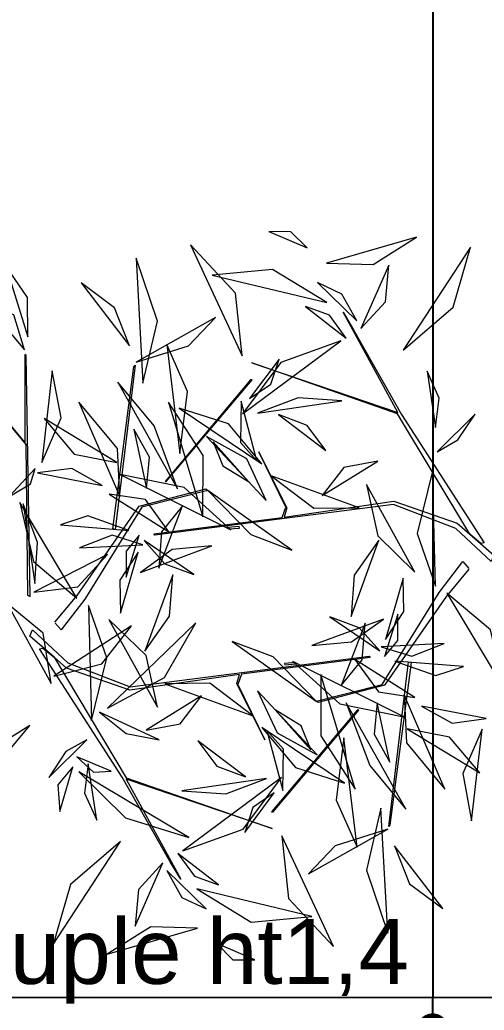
# Model space of a CAD drawing. Header units: centimetres. Extents: x 16433 to 114398, y -50094 to -12305.
# Drawn here: x 32750.2 to 32823.1, y -30288.1 to -30132.6 of the extents above; entities that cross this region are included whole.
import ezdxf

# ---------------------------------------------------------------- set-up
doc = ezdxf.new("R2010")
doc.units = ezdxf.units.CM
doc.header["$LTSCALE"] = 0.5
doc.layers.get('0').update_dxf_attribs({"linetype": 'CONTINUOUS'})
doc.layers.get('DEFPOINTS').update_dxf_attribs({"linetype": 'CONTINUOUS'})
doc.layers.add('3-BAT C-Niveau -2', color=7, linetype='CONTINUOUS')
doc.styles.add('Helvetica', font='')
doc.styles.get('Helvetica').set_extended_font_data('Helvetica')
doc.dimstyles.new('IS', dxfattribs={"dimtxt": 10.08724, "dimasz": 5.007446, "dimexe": 2, "dimexo": 10, "dimgap": 3, "dimtad": 1, "dimdec": 1, "dimtxsty": 'Helvetica', "dimblk": 'DOT', "dimblk1": 'DOT', "dimblk2": 'DOT', "dimcen": 0, "dimdle": 10, "dimazin": 0, "dimtfac": 0.8, "dimtdec": 1, "dimtix": 1, "dimtmove": 0, "dimatfit": 0, "dimldrblk": 'VW_FILLEDARROW-1', "dimfxl": 10, "dimfxlon": 1, "dimfrac": 2, "dimtolj": 1, "dimarcsym": 0})

# ---------------------------------------------------------------- blocks, each defined once
blk = doc.blocks.new('Groupe-84-1')
at = {"color": 253, "linetype": 'Continuous', "lineweight": 5, "true_color": 0xa0a0a4, "flags": 128}
for points in [[(15943.67, -47378.74), (15930.22, -47381.27), (15939.2, -47370.33), (15939.06, -47370.38), (15929.91, -47381.49), (15906.71, -47386.14), (15906.59, -47386.58), (15943.66, -47378.96), (15943.78, -47378.72), (15943.71, -47378.73)], [(15903.31, -47391.17), (15908.13, -47393.84), (15923.7, -47400.79), (15928.3, -47410.53), (15928.13, -47410.88), (15923.64, -47401.19), (15907.78, -47395.09), (15902.31, -47392.36), (15903.21, -47391.22)], [(15923.62, -47453.48), (15918.79, -47450.8), (15903.22, -47443.86), (15898.62, -47434.12), (15898.79, -47433.77), (15903.28, -47443.46), (15919.14, -47449.56), (15924.62, -47452.29), (15923.71, -47453.43)]]:
    blk.add_lwpolyline(points, dxfattribs=at)
for points in [[(15901.5, -47387.94), (15897.43, -47394.37), (15895.56, -47404.68), (15907.24, -47440.63), (15907.07, -47440.83), (15900.78, -47421.46), (15899.07, -47421.21), (15891.33, -47427), (15899.16, -47421.04), (15900.67, -47421.18), (15895.02, -47404.73), (15896.56, -47394.31), (15897.91, -47392.07), (15881.4, -47406.72), (15877.82, -47430.71), (15881.2, -47406.73), (15867.33, -47418.1), (15869.72, -47415.96), (15881.4, -47406.09), (15898.79, -47389.58), (15898.99, -47390.08), (15897.91, -47392.07), (15900.44, -47387.73)], [(15945.12, -47395.89), (15945.35, -47396.01), (15919.39, -47397.76), (15919.41, -47397.37)], [(15925.42, -47456.7), (15929.5, -47450.28), (15931.37, -47439.97), (15919.68, -47404.02), (15919.85, -47403.82), (15926.14, -47423.18), (15927.85, -47423.44), (15935.59, -47417.65), (15927.77, -47423.61), (15926.26, -47423.47), (15931.9, -47439.92), (15930.37, -47450.34), (15929.01, -47452.58), (15945.52, -47437.93), (15949.1, -47413.94), (15945.72, -47437.92), (15959.59, -47426.55), (15957.2, -47428.68), (15945.53, -47438.56), (15928.13, -47455.07), (15927.93, -47454.57), (15929.01, -47452.58), (15926.48, -47456.92)], [(15928.29, -47404.05), (15928.29, -47404.24), (15946.51, -47414.53), (15946.47, -47414.26)], [(15898.63, -47440.6), (15898.63, -47440.41), (15880.41, -47430.12), (15880.45, -47430.39)], [(15881.8, -47448.76), (15881.57, -47448.64), (15907.53, -47446.89), (15907.52, -47447.27)]]:
    blk.add_lwpolyline(points, close=True, dxfattribs=at)
at = {"color": 253, "linetype": 'Continuous', "lineweight": 5, "true_color": 0xa0a0a4}
for points in [[(15944.5, -47378.54, -174.58), (15949.55, -47375.83, -172.2), (15950.3, -47371.32, -168.43), (15950.3, -47371.32, -168.43), (15944.5, -47378.54, -174.58)], [(15946.57, -47378.64, -174.84), (15952.67, -47377.42, -175.45), (15956.93, -47373.19, -176.76), (15956.93, -47373.19, -176.76), (15946.57, -47378.64, -174.84)], [(15886.64, -47390.3, -220.09), (15879.67, -47382.8, -220.53), (15869.63, -47380.82, -219.34), (15869.63, -47380.82, -219.34), (15886.64, -47390.3, -220.09)], [(15921.34, -47380.38, -177.75), (15923.96, -47383.38, -175.38), (15926.45, -47383.61, -172.12), (15926.45, -47383.61, -172.12), (15921.34, -47380.38, -177.75)], [(15920.78, -47382.26, -178.9), (15912.06, -47386.08, -176.01), (15907.68, -47393.86, -172.29), (15907.68, -47393.86, -172.29), (15920.78, -47382.26, -178.9)], [(15920.78, -47382.26, -178.9), (15912.06, -47386.08, -176.01), (15907.68, -47393.86, -172.29), (15907.68, -47393.86, -172.29), (15920.78, -47382.26, -178.9)], [(15893.75, -47392.36, -210.57), (15901.29, -47389.68, -206.9), (15904.8, -47383.26, -202.54), (15904.8, -47383.26, -202.54), (15893.75, -47392.36, -210.57)], [(15908.72, -47386.94, -200.44), (15915.13, -47386.15, -199.26), (15920.7, -47382.83, -200.49), (15920.7, -47382.83, -200.49), (15908.72, -47386.94, -200.44)], [(15927.62, -47384.46, -200.41), (15935.04, -47386.15, -200.32), (15942.07, -47383.42, -200.54), (15942.07, -47383.42, -200.54), (15927.62, -47384.46, -200.41)], [(15934.43, -47383.54, -189.87), (15929.81, -47389.25, -186.93), (15929.78, -47396.03, -183.27), (15929.78, -47396.03, -183.27), (15934.43, -47383.54, -189.87)], [(15925.83, -47394.47, -229.03), (15927.55, -47389.26, -227.48), (15925.87, -47384.13, -225.66), (15925.87, -47384.13, -225.66), (15925.83, -47394.47, -229.03)], [(15948.18, -47394.58, -215.73), (15953.61, -47391.15, -216.78), (15956.47, -47385.29, -215.22), (15956.47, -47385.29, -215.22), (15948.18, -47394.58, -215.73)], [(15948.18, -47394.58, -215.73), (15953.61, -47391.15, -216.78), (15956.47, -47385.29, -215.22), (15956.47, -47385.29, -215.22), (15948.18, -47394.58, -215.73)], [(15907.37, -47387.03, -200.73), (15909.48, -47393.69, -197.34), (15915.31, -47397.32, -193.77), (15915.31, -47397.32, -193.77), (15907.37, -47387.03, -200.73)], [(15907.37, -47387.03, -200.73), (15909.48, -47393.69, -197.34), (15915.31, -47397.32, -193.77), (15915.31, -47397.32, -193.77), (15907.37, -47387.03, -200.73)], [(15924.61, -47397.5, -233.25), (15931.96, -47395.73, -238.65), (15937.98, -47388.43, -241.93), (15937.98, -47388.43, -241.93), (15924.61, -47397.5, -233.25)], [(15919.67, -47399.91, -198.87), (15920.69, -47393.16, -195.41), (15918.5, -47389.18, -190.33), (15918.5, -47389.18, -190.33), (15919.67, -47399.91, -198.87)], [(15894.98, -47392.59, -217.22), (15898.26, -47399.63, -219.34), (15905.02, -47403.08, -221.55), (15905.02, -47403.08, -221.55), (15894.98, -47392.59, -217.22)], [(15917.84, -47402.45, -183.73), (15918.42, -47397.45, -181.29), (15915.54, -47392.8, -179.52), (15915.54, -47392.8, -179.52), (15917.84, -47402.45, -183.73)], [(15942.78, -47397.76, -223.19), (15952.79, -47398.19, -225.59), (15961.9, -47393.05, -225.79), (15961.9, -47393.05, -225.79), (15942.78, -47397.76, -223.19)], [(15942.78, -47397.76, -223.19), (15952.79, -47398.19, -225.59), (15961.9, -47393.05, -225.79), (15961.9, -47393.05, -225.79), (15942.78, -47397.76, -223.19)], [(15886.11, -47399.53, -171.59), (15883.68, -47396.65, -169.03), (15879.2, -47394.75, -167.96), (15879.2, -47394.75, -167.96), (15886.11, -47399.53, -171.59)], [(15927.51, -47406.19, -210.1), (15936.53, -47400.74, -209.96), (15942.22, -47393.86, -205.95), (15942.22, -47393.86, -205.95), (15927.51, -47406.19, -210.1)], [(15881.55, -47398.16, -213.12), (15878.29, -47396.36, -210.71), (15874.25, -47397.45, -208.62), (15874.25, -47397.45, -208.62), (15881.55, -47398.16, -213.12)], [(15881.55, -47398.16, -213.12), (15878.29, -47396.36, -210.71), (15874.25, -47397.45, -208.62), (15874.25, -47397.45, -208.62), (15881.55, -47398.16, -213.12)], [(15889.24, -47399.67, -176.08), (15899.33, -47400.21, -174.79), (15906.91, -47395.85, -170.69), (15906.91, -47395.85, -170.69), (15889.24, -47399.67, -176.08)], [(15920.6, -47406.12, -194.21), (15924.91, -47401.53, -192.81), (15924.69, -47395.78, -190.06), (15924.69, -47395.78, -190.06), (15920.6, -47406.12, -194.21)], [(15920.6, -47406.12, -194.21), (15924.91, -47401.53, -192.81), (15924.69, -47395.78, -190.06), (15924.69, -47395.78, -190.06), (15920.6, -47406.12, -194.21)], [(15945.85, -47396.09, -214.21), (15949.91, -47403.71, -211.43), (15955.03, -47407.03, -206.15), (15955.03, -47407.03, -206.15), (15945.85, -47396.09, -214.21)], [(15922.72, -47415.63, -206.43), (15927.89, -47407.16, -204.4), (15928.02, -47396.91, -204.36), (15928.02, -47396.91, -204.36), (15922.72, -47415.63, -206.43)], [(15922.72, -47415.63, -206.43), (15927.89, -47407.16, -204.4), (15928.02, -47396.91, -204.36), (15928.02, -47396.91, -204.36), (15922.72, -47415.63, -206.43)], [(15926.62, -47401.4, -207.72), (15931.58, -47400.95, -206.62), (15935.44, -47397.71, -205.86), (15935.44, -47397.71, -205.86), (15926.62, -47401.4, -207.72)], [(15880.91, -47399.23, -212.64), (15875.17, -47407.76, -211.07), (15874, -47418.11, -212.06), (15874, -47418.11, -212.06), (15880.91, -47399.23, -212.64)], [(15880.91, -47399.23, -212.64), (15875.17, -47407.76, -211.07), (15874, -47418.11, -212.06), (15874, -47418.11, -212.06), (15880.91, -47399.23, -212.64)], [(15883.21, -47398.48, -212.09), (15881.32, -47401.5, -209.87), (15881.99, -47404.18, -207.1), (15881.99, -47404.18, -207.1), (15883.21, -47398.48, -212.09)], [(15883.21, -47398.48, -212.09), (15881.32, -47401.5, -209.87), (15881.99, -47404.18, -207.1), (15881.99, -47404.18, -207.1), (15883.21, -47398.48, -212.09)], [(15893.23, -47409.45, -205.3), (15900.83, -47406.2, -204.92), (15905.34, -47399.43, -203.9), (15905.34, -47399.43, -203.9), (15893.23, -47409.45, -205.3)], [(15871.42, -47407.71, -223.66), (15863.31, -47401.26, -222.36), (15853.55, -47400.32, -219.58), (15853.55, -47400.32, -219.58), (15871.42, -47407.71, -223.66)], [(15882.42, -47400.46, -172.05), (15877.79, -47400.74, -171.7), (15873.99, -47403.4, -172.02), (15873.99, -47403.4, -172.02), (15882.42, -47400.46, -172.05)], [(15882.42, -47400.46, -172.05), (15877.79, -47400.74, -171.7), (15873.99, -47403.4, -172.02), (15873.99, -47403.4, -172.02), (15882.42, -47400.46, -172.05)], [(15890.77, -47400.68, -204.62), (15888.21, -47405.41, -205.07), (15888.2, -47410.71, -204.23), (15888.2, -47410.71, -204.23), (15890.77, -47400.68, -204.62)], [(15916.59, -47401.98, -183.47), (15911.72, -47399.96, -183.7), (15906.62, -47401.04, -184.07), (15906.62, -47401.04, -184.07), (15916.59, -47401.98, -183.47)], [(15916.59, -47401.98, -183.47), (15911.72, -47399.96, -183.7), (15906.62, -47401.04, -184.07), (15906.62, -47401.04, -184.07), (15916.59, -47401.98, -183.47)], [(15919.23, -47401.63, -202.35), (15916.4, -47400.08, -200.21), (15912.36, -47400.84, -199.09), (15912.36, -47400.84, -199.09), (15919.23, -47401.63, -202.35)], [(15933.03, -47405.52, -221.24), (15942.83, -47404.89, -218.96), (15949.49, -47400.31, -214.31), (15949.49, -47400.31, -214.31), (15933.03, -47405.52, -221.24)], [(15949.92, -47412.25, -215.07), (15959.41, -47409.4, -213.8), (15965.54, -47401.05, -214.42), (15965.54, -47401.05, -214.42), (15949.92, -47412.25, -215.07)], [(15891.59, -47401.77, -204.31), (15897.99, -47409.67, -204.16), (15907.37, -47412.91, -202.67), (15907.37, -47412.91, -202.67), (15891.59, -47401.77, -204.31)], [(15918.54, -47402.54, -202.12), (15915.55, -47406.41, -201.54), (15914.75, -47411.21, -202.14), (15914.75, -47411.21, -202.14), (15918.54, -47402.54, -202.12)], [(15923.91, -47410.91, -194.97), (15933.39, -47409.16, -192.57), (15940.61, -47402.27, -191.31), (15940.61, -47402.27, -191.31), (15923.91, -47410.91, -194.97)], [(15919.7, -47413.16, -199.98), (15917.96, -47407.15, -200.36), (15913.52, -47402.9, -199.46), (15913.52, -47402.9, -199.46), (15919.7, -47413.16, -199.98)], [(15933.8, -47418.47, -201.48), (15939.01, -47412.14, -202.35), (15939.98, -47404.08, -201.76), (15939.98, -47404.08, -201.76), (15933.8, -47418.47, -201.48)], [(15925.01, -47407.47, -199.77), (15920.41, -47404.97, -197.57), (15914.71, -47405.62, -196.35), (15914.71, -47405.62, -196.35), (15925.01, -47407.47, -199.77)], [(15960.6, -47423.79, -228.35), (15964.15, -47414.44, -229.1), (15961.5, -47405.26, -232.12), (15961.5, -47405.26, -232.12), (15960.6, -47423.79, -228.35)], [(15901.47, -47405.9, -185.42), (15907.6, -47408.68, -185.31), (15914.06, -47407.96, -184.01), (15914.06, -47407.96, -184.01), (15901.47, -47405.9, -185.42)], [(15889.31, -47408.4, -184.69), (15891.3, -47413.44, -183.17), (15896.25, -47415.93, -181.63), (15896.25, -47415.93, -181.63), (15889.31, -47408.4, -184.69)], [(15860.25, -47422.11, -212.86), (15859.09, -47414.85, -209.91), (15853.6, -47408.96, -208.14), (15853.6, -47408.96, -208.14), (15860.25, -47422.11, -212.86)], [(15860.25, -47422.11, -212.86), (15859.09, -47414.85, -209.91), (15853.6, -47408.96, -208.14), (15853.6, -47408.96, -208.14), (15860.25, -47422.11, -212.86)], [(15894.68, -47424.41, -188.89), (15898.45, -47416.86, -185.79), (15897.05, -47409.92, -181.22), (15897.05, -47409.92, -181.22), (15894.68, -47424.41, -188.89)], [(15928.29, -47420.22, -207.16), (15934.16, -47415.97, -205.48), (15936.42, -47409.12, -203.83), (15936.42, -47409.12, -203.83), (15928.29, -47420.22, -207.16)], [(15928.29, -47420.22, -207.16), (15934.16, -47415.97, -205.48), (15936.42, -47409.12, -203.83), (15936.42, -47409.12, -203.83), (15928.29, -47420.22, -207.16)], [(15935.8, -47410.29, -218.46), (15932.37, -47412.48, -216.39), (15930.7, -47416.94, -215.43), (15930.7, -47416.94, -215.43), (15935.8, -47410.29, -218.46)], [(15869.34, -47414.87, -232.48), (15864.5, -47411.87, -232.45), (15858.74, -47412.41, -231.83), (15858.74, -47412.41, -231.83), (15869.34, -47414.87, -232.48)], [(15928.13, -47410.88, -197.23), (15922.57, -47418.83, -194.28), (15921.38, -47425.58, -188.42), (15921.38, -47425.58, -188.42), (15928.13, -47410.88, -197.23)], [(15942.89, -47413.43, -202.5), (15936.51, -47414.54, -200.11), (15934.12, -47417.62, -195.35), (15934.12, -47417.62, -195.35), (15942.89, -47413.43, -202.5)], [(15968.47, -47419.12, -211.21), (15970.49, -47416.15, -209.03), (15969.87, -47412.77, -206.71), (15969.87, -47412.77, -206.71), (15968.47, -47419.12, -211.21)], [(15968.47, -47419.12, -211.21), (15970.49, -47416.15, -209.03), (15969.87, -47412.77, -206.71), (15969.87, -47412.77, -206.71), (15968.47, -47419.12, -211.21)], [(15955.14, -47427.06, -228.97), (15950.03, -47418.41, -227.8), (15940.96, -47414, -227.09), (15940.96, -47414, -227.09), (15955.14, -47427.06, -228.97)], [(15943.55, -47414.66, -211.6), (15946.39, -47417.52, -211.07), (15950.5, -47418.05, -211.1), (15950.5, -47418.05, -211.1), (15943.55, -47414.66, -211.6)], [(15868.25, -47415.7, -232.75), (15864.55, -47418.81, -233.5), (15863.51, -47422.88, -235.42), (15863.51, -47422.88, -235.42), (15868.25, -47415.7, -232.75)], [(15881.03, -47415.68, -196.26), (15881.84, -47422.54, -195.05), (15885.4, -47428.35, -196.39), (15885.4, -47428.35, -196.39), (15881.03, -47415.68, -196.26)], [(15923.25, -47416.87, -203.84), (15923.47, -47416.77, -203.87), (15923, -47415.09, -202.04), (15922.79, -47415.19, -202.02), (15923.25, -47416.87, -203.84)], [(15945.89, -47428.97, -196.26), (15945.08, -47422.11, -195.05), (15941.53, -47416.3, -196.39), (15941.53, -47416.3, -196.39), (15945.89, -47428.97, -196.26)], [(15871.23, -47416.87, -229.3), (15868.19, -47420.1, -228.25), (15867.54, -47424.06, -226.49), (15867.54, -47424.06, -226.49), (15871.23, -47416.87, -229.3)], [(15871.78, -47417.59, -228.97), (15876.9, -47426.24, -227.8), (15885.96, -47430.65, -227.09), (15885.96, -47430.65, -227.09), (15871.78, -47417.59, -228.97)], [(15889.18, -47416.7, -195.33), (15885.85, -47420.35, -195.1), (15885.03, -47425.08, -194.26), (15885.03, -47425.08, -194.26), (15889.18, -47416.7, -195.33)], [(15898.79, -47433.77, -197.23), (15904.36, -47425.82, -194.28), (15905.54, -47419.07, -188.42), (15905.54, -47419.07, -188.42), (15898.79, -47433.77, -197.23)], [(15937.74, -47427.95, -195.33), (15941.08, -47424.3, -195.1), (15941.9, -47419.57, -194.26), (15941.9, -47419.57, -194.26), (15937.74, -47427.95, -195.33)], [(15866.33, -47420.86, -228.35), (15862.78, -47430.21, -229.1), (15865.42, -47439.39, -232.12), (15865.42, -47439.39, -232.12), (15866.33, -47420.86, -228.35)], [(15932.25, -47420.24, -188.89), (15928.48, -47427.79, -185.79), (15929.87, -47434.73, -181.22), (15929.87, -47434.73, -181.22), (15932.25, -47420.24, -188.89)], [(15955.69, -47427.78, -229.3), (15958.74, -47424.54, -228.25), (15959.38, -47420.59, -226.49), (15959.38, -47420.59, -226.49), (15955.69, -47427.78, -229.3)], [(15958.67, -47428.95, -232.75), (15962.37, -47425.84, -233.5), (15963.42, -47421.77, -235.42), (15963.42, -47421.77, -235.42), (15958.67, -47428.95, -232.75)], [(15966.68, -47422.54, -212.86), (15967.84, -47429.8, -209.91), (15973.32, -47435.69, -208.14), (15973.32, -47435.69, -208.14), (15966.68, -47422.54, -212.86)], [(15966.68, -47422.54, -212.86), (15967.84, -47429.8, -209.91), (15973.32, -47435.69, -208.14), (15973.32, -47435.69, -208.14), (15966.68, -47422.54, -212.86)], [(15858.46, -47425.53, -211.21), (15856.43, -47428.5, -209.03), (15857.06, -47431.88, -206.71), (15857.06, -47431.88, -206.71), (15858.46, -47425.53, -211.21)], [(15858.46, -47425.53, -211.21), (15856.43, -47428.5, -209.03), (15857.06, -47431.88, -206.71), (15857.06, -47431.88, -206.71), (15858.46, -47425.53, -211.21)], [(15898.63, -47424.43, -207.16), (15892.76, -47428.68, -205.48), (15890.51, -47435.52, -203.83), (15890.51, -47435.52, -203.83), (15898.63, -47424.43, -207.16)], [(15898.63, -47424.43, -207.16), (15892.76, -47428.68, -205.48), (15890.51, -47435.52, -203.83), (15890.51, -47435.52, -203.83), (15898.63, -47424.43, -207.16)], [(15883.38, -47429.98, -211.6), (15880.53, -47427.13, -211.07), (15876.43, -47426.6, -211.1), (15876.43, -47426.6, -211.1), (15883.38, -47429.98, -211.6)], [(15884.03, -47431.22, -202.5), (15890.42, -47430.11, -200.11), (15892.8, -47427.03, -195.35), (15892.8, -47427.03, -195.35), (15884.03, -47431.22, -202.5)], [(15893.13, -47426.18, -201.48), (15887.91, -47432.51, -202.35), (15886.95, -47440.56, -201.76), (15886.95, -47440.56, -201.76), (15893.13, -47426.18, -201.48)], [(15891.12, -47434.36, -218.46), (15894.55, -47432.17, -216.39), (15896.23, -47427.7, -215.43), (15896.23, -47427.7, -215.43), (15891.12, -47434.36, -218.46)], [(15904.2, -47429.01, -206.43), (15899.04, -47437.49, -204.4), (15898.9, -47447.74, -204.36), (15898.9, -47447.74, -204.36), (15904.2, -47429.01, -206.43)], [(15904.2, -47429.01, -206.43), (15899.04, -47437.49, -204.4), (15898.9, -47447.74, -204.36), (15898.9, -47447.74, -204.36), (15904.2, -47429.01, -206.43)], [(15903.67, -47427.78, -203.84), (15903.45, -47427.88, -203.87), (15903.92, -47429.56, -202.04), (15904.13, -47429.46, -202.02), (15903.67, -47427.78, -203.84)], [(15937.61, -47436.25, -184.69), (15935.63, -47431.21, -183.17), (15930.68, -47428.71, -181.63), (15930.68, -47428.71, -181.63), (15937.61, -47436.25, -184.69)], [(15957.58, -47429.78, -232.48), (15962.43, -47432.78, -232.45), (15968.19, -47432.24, -231.83), (15968.19, -47432.24, -231.83), (15957.58, -47429.78, -232.48)], [(15907.22, -47431.49, -199.98), (15908.96, -47437.5, -200.36), (15913.4, -47441.75, -199.46), (15913.4, -47441.75, -199.46), (15907.22, -47431.49, -199.98)], [(15877, -47432.4, -215.07), (15867.52, -47435.25, -213.8), (15861.38, -47443.6, -214.42), (15861.38, -47443.6, -214.42), (15877, -47432.4, -215.07)], [(15908.38, -47442.11, -202.12), (15911.37, -47438.24, -201.54), (15912.17, -47433.43, -202.14), (15912.17, -47433.43, -202.14), (15908.38, -47442.11, -202.12)], [(15903.01, -47433.74, -194.97), (15893.53, -47435.49, -192.57), (15886.32, -47442.38, -191.31), (15886.32, -47442.38, -191.31), (15903.01, -47433.74, -194.97)], [(15933.69, -47435.2, -205.3), (15926.09, -47438.44, -204.92), (15921.59, -47445.22, -203.9), (15921.59, -47445.22, -203.9), (15933.69, -47435.2, -205.3)], [(15925.46, -47438.75, -185.42), (15919.32, -47435.96, -185.31), (15912.86, -47436.69, -184.01), (15912.86, -47436.69, -184.01), (15925.46, -47438.75, -185.42)], [(15881.08, -47448.56, -214.21), (15877.01, -47440.94, -211.43), (15871.89, -47437.62, -206.15), (15871.89, -47437.62, -206.15), (15881.08, -47448.56, -214.21)], [(15901.91, -47437.18, -199.77), (15906.51, -47439.68, -197.57), (15912.22, -47439.03, -196.35), (15912.22, -47439.03, -196.35), (15901.91, -47437.18, -199.77)], [(15955.51, -47436.94, -223.66), (15963.61, -47443.39, -222.36), (15973.37, -47444.33, -219.58), (15973.37, -47444.33, -219.58), (15955.51, -47436.94, -223.66)], [(15893.9, -47439.13, -221.24), (15884.1, -47439.76, -218.96), (15877.43, -47444.34, -214.31), (15877.43, -47444.34, -214.31), (15893.9, -47439.13, -221.24)], [(15899.41, -47438.46, -210.1), (15890.39, -47443.91, -209.96), (15884.7, -47450.79, -205.95), (15884.7, -47450.79, -205.95), (15899.41, -47438.46, -210.1)], [(15906.32, -47438.53, -194.21), (15902.01, -47443.12, -192.81), (15902.23, -47448.87, -190.06), (15902.23, -47448.87, -190.06), (15906.32, -47438.53, -194.21)], [(15906.32, -47438.53, -194.21), (15902.01, -47443.12, -192.81), (15902.23, -47448.87, -190.06), (15902.23, -47448.87, -190.06), (15906.32, -47438.53, -194.21)], [(15944.5, -47444.19, -172.05), (15949.13, -47443.91, -171.7), (15952.94, -47441.25, -172.02), (15952.94, -47441.25, -172.02), (15944.5, -47444.19, -172.05)], [(15944.5, -47444.19, -172.05), (15949.13, -47443.91, -171.7), (15952.94, -47441.25, -172.02), (15952.94, -47441.25, -172.02), (15944.5, -47444.19, -172.05)], [(15907.69, -47443.02, -202.35), (15910.53, -47444.57, -200.21), (15914.57, -47443.81, -199.09), (15914.57, -47443.81, -199.09), (15907.69, -47443.02, -202.35)], [(15909.08, -47442.2, -183.73), (15908.5, -47447.2, -181.29), (15911.39, -47451.85, -179.52), (15911.39, -47451.85, -179.52), (15909.08, -47442.2, -183.73)], [(15910.33, -47442.67, -183.47), (15915.2, -47444.69, -183.7), (15920.31, -47443.61, -184.07), (15920.31, -47443.61, -184.07), (15910.33, -47442.67, -183.47)], [(15910.33, -47442.67, -183.47), (15915.2, -47444.69, -183.7), (15920.31, -47443.61, -184.07), (15920.31, -47443.61, -184.07), (15910.33, -47442.67, -183.47)], [(15900.31, -47443.25, -207.72), (15895.35, -47443.7, -206.62), (15891.49, -47446.94, -205.86), (15891.49, -47446.94, -205.86), (15900.31, -47443.25, -207.72)], [(15937.68, -47444.98, -176.08), (15927.59, -47444.44, -174.79), (15920.02, -47448.8, -170.69), (15920.02, -47448.8, -170.69), (15937.68, -47444.98, -176.08)], [(15907.25, -47444.74, -198.87), (15906.23, -47451.48, -195.41), (15908.42, -47455.46, -190.33), (15908.42, -47455.46, -190.33), (15907.25, -47444.74, -198.87)], [(15940.81, -47445.12, -171.59), (15943.24, -47448, -169.03), (15947.72, -47449.9, -167.96), (15947.72, -47449.9, -167.96), (15940.81, -47445.12, -171.59)], [(15884.14, -47446.89, -223.19), (15874.13, -47446.46, -225.59), (15865.03, -47451.6, -225.79), (15865.03, -47451.6, -225.79), (15884.14, -47446.89, -223.19)], [(15884.14, -47446.89, -223.19), (15874.13, -47446.46, -225.59), (15865.03, -47451.6, -225.79), (15865.03, -47451.6, -225.79), (15884.14, -47446.89, -223.19)], [(15902.32, -47447.15, -233.25), (15894.97, -47448.92, -238.65), (15888.94, -47456.21, -241.93), (15888.94, -47456.21, -241.93), (15902.32, -47447.15, -233.25)], [(15892.49, -47461.11, -189.87), (15897.11, -47455.39, -186.93), (15897.14, -47448.62, -183.27), (15897.14, -47448.62, -183.27), (15892.49, -47461.11, -189.87)], [(15878.75, -47450.07, -215.73), (15873.32, -47453.49, -216.78), (15870.46, -47459.36, -215.22), (15870.46, -47459.36, -215.22), (15878.75, -47450.07, -215.73)], [(15878.75, -47450.07, -215.73), (15873.32, -47453.49, -216.78), (15870.46, -47459.36, -215.22), (15870.46, -47459.36, -215.22), (15878.75, -47450.07, -215.73)], [(15901.09, -47450.18, -229.03), (15899.37, -47455.39, -227.48), (15901.05, -47460.51, -225.66), (15901.05, -47460.51, -225.66), (15901.09, -47450.18, -229.03)], [(15906.14, -47462.39, -178.9), (15914.86, -47458.57, -176.01), (15919.24, -47450.78, -172.29), (15919.24, -47450.78, -172.29), (15906.14, -47462.39, -178.9)], [(15906.14, -47462.39, -178.9), (15914.86, -47458.57, -176.01), (15919.24, -47450.78, -172.29), (15919.24, -47450.78, -172.29), (15906.14, -47462.39, -178.9)], [(15899.3, -47460.19, -200.41), (15891.89, -47458.5, -200.32), (15884.85, -47461.22, -200.54), (15884.85, -47461.22, -200.54), (15899.3, -47460.19, -200.41)]]:
    blk.add_polyline3d(points, dxfattribs=at)
blk = doc.blocks.new('_DOT')
at = {"color": 0, "linetype": 'ByBlock', "lineweight": -2}
blk.add_line((-0.5, 0), (-1, 0), dxfattribs=at)
at = {"color": 0, "linetype": 'ByBlock', "const_width": 0.5}
blk.add_lwpolyline([(-0.25, 0, 1), (0.25, 0, 1)], format="xyb", close=True, dxfattribs=at)
blk = doc.blocks.new('*D2452')
at = {"layer": '3-BAT C-Niveau -2', "color": 0, "linetype": 'Continuous', "lineweight": -2, "transparency": 16777216}
for p, q in [((33131.88, -28805.01), (33143.88, -28805.01)), ((33141.88, -28810.02), (33141.88, -30992.43)), ((33131.88, -30997.44), (33143.88, -30997.44))]:
    blk.add_line(p, q, dxfattribs=at)
at = {"layer": 'DEFPOINTS', "color": 0, "linetype": 'Continuous', "transparency": 16777216}
for p in [(32689.29, -28805.01), (32631.28, -30997.44), (33141.88, -30997.44)]:
    blk.add_point(p, dxfattribs=at)
at = {"layer": '3-BAT C-Niveau -2', "color": 0, "linetype": 'Continuous', "lineweight": -2, "transparency": 16777216, "xscale": 5.007446289062499, "yscale": 5.007446289062499, "zscale": 5.007446289062499}
for p, rotation in [((33141.88, -28805.01), 90), ((33141.88, -30997.44), 270)]:
    blk.add_blockref('_DOT', p, dxfattribs=dict(at, rotation=rotation))
at = {"layer": '3-BAT C-Niveau -2', "color": 0, "linetype": 'Continuous', "lineweight": 5, "transparency": 16777216, "insert": (33133.84, -29901.22), "char_height": 10.087, "attachment_point": 5, "rotation": 90, "style": 'Helvetica'}
blk.add_mtext('\\A1;2192', dxfattribs=at)
blk = doc.blocks.new('VW_FILLEDARROW-1')
at = {"color": 0, "linetype": 'Continuous', "lineweight": 5, "flags": 128}
blk.add_lwpolyline([(-1.997, 0.535), (0, 0), (-1.997, -0.535)], close=True, dxfattribs=at)
blk = doc.blocks.new('*D2482')
at = {"layer": '3-BAT C-Niveau -2', "color": 0, "linetype": 'Continuous', "lineweight": -2, "transparency": 16777216}
for p, q in [((33071.88, -30158.21), (33083.88, -30158.21)), ((33081.88, -30163.22), (33081.88, -30363.68)), ((33071.88, -30368.68), (33083.88, -30368.68))]:
    blk.add_line(p, q, dxfattribs=at)
at = {"layer": 'DEFPOINTS', "color": 0, "linetype": 'Continuous', "transparency": 16777216}
for p in [(32629.21, -30158.21), (32596.28, -30368.68), (33081.88, -30368.68)]:
    blk.add_point(p, dxfattribs=at)
at = {"layer": '3-BAT C-Niveau -2', "color": 0, "linetype": 'Continuous', "lineweight": -2, "transparency": 16777216, "xscale": 5.007446289062499, "yscale": 5.007446289062499, "zscale": 5.007446289062499}
for p, rotation in [((33081.88, -30158.21), 90), ((33081.88, -30368.68), 270)]:
    blk.add_blockref('_DOT', p, dxfattribs=dict(at, rotation=rotation))
at = {"layer": '3-BAT C-Niveau -2', "color": 0, "linetype": 'Continuous', "lineweight": 5, "transparency": 16777216, "insert": (33073.84, -30263.45), "char_height": 10.087, "attachment_point": 5, "rotation": 90, "style": 'Helvetica'}
blk.add_mtext('\\A1;210', dxfattribs=at)
blk = doc.blocks.new('*D2483')
at = {"layer": '3-BAT C-Niveau -2', "color": 0, "linetype": 'Continuous', "lineweight": -2, "transparency": 16777216}
for p, q in [((33071.88, -30063.21), (33083.88, -30063.21)), ((33081.88, -30068.22), (33081.88, -30153.2)), ((33071.88, -30158.21), (33083.88, -30158.21))]:
    blk.add_line(p, q, dxfattribs=at)
at = {"layer": 'DEFPOINTS', "color": 0, "linetype": 'Continuous', "transparency": 16777216}
for p in [(32629.21, -30063.21), (32629.21, -30158.21), (33081.88, -30158.21)]:
    blk.add_point(p, dxfattribs=at)
at = {"layer": '3-BAT C-Niveau -2', "color": 0, "linetype": 'Continuous', "lineweight": -2, "transparency": 16777216, "xscale": 5.007446289062499, "yscale": 5.007446289062499, "zscale": 5.007446289062499}
for p, rotation in [((33081.88, -30063.21), 90), ((33081.88, -30158.21), 270)]:
    blk.add_blockref('_DOT', p, dxfattribs=dict(at, rotation=rotation))
at = {"layer": '3-BAT C-Niveau -2', "color": 0, "linetype": 'Continuous', "lineweight": 5, "transparency": 16777216, "insert": (33071.2, -30110.71), "char_height": 10.087, "attachment_point": 5, "rotation": 90, "style": 'Helvetica'}
blk.add_mtext('\\A1;95/215', dxfattribs=at)
blk = doc.blocks.new('*D2556')
at = {"layer": '3-BAT C-Niveau -2', "color": 0, "linetype": 'Continuous', "lineweight": -2, "transparency": 16777216}
for p, q in [((32805.04, -29653.83), (32817.04, -29653.83)), ((32815.04, -29658.84), (32815.04, -30286.15)), ((32815.04, -30291.15), (32817.04, -30291.15))]:
    blk.add_line(p, q, dxfattribs=at)
at = {"layer": 'DEFPOINTS', "color": 0, "linetype": 'Continuous', "transparency": 16777216}
for p in [(32793.77, -29653.83), (32810.04, -30291.15), (32815.04, -30291.15)]:
    blk.add_point(p, dxfattribs=at)
at = {"layer": '3-BAT C-Niveau -2', "color": 0, "linetype": 'Continuous', "lineweight": -2, "transparency": 16777216, "xscale": 5.007446289062499, "yscale": 5.007446289062499, "zscale": 5.007446289062499}
for p, rotation in [((32815.04, -29653.83), 90), ((32815.04, -30291.15), 270)]:
    blk.add_blockref('_DOT', p, dxfattribs=dict(at, rotation=rotation))
at = {"layer": '3-BAT C-Niveau -2', "color": 0, "linetype": 'Continuous', "lineweight": 5, "transparency": 16777216, "insert": (32806.99, -29972.49), "char_height": 10.087, "attachment_point": 5, "rotation": 90, "style": 'Helvetica'}
blk.add_mtext('\\A1;637', dxfattribs=at)

msp = doc.modelspace()

# ---------------------------------------------------------------- linework, layer by layer
at = {"layer": '3-BAT C-Niveau -2', "color": 251, "linetype": 'Continuous', "lineweight": 5, "true_color": 0x555555, "flags": 128}
msp.add_lwpolyline([(32631.279, -29253.95), (32631.279, -29191.655), (32926.279, -29191.655), (32926.279, -30286.155), (32681.311, -30286.155), (32681.247, -29653.831), (32831.279, -29653.831), (32831.279, -29253.95)], close=True, dxfattribs=at)
at = {"layer": '3-BAT C-Niveau -2', "color": 7, "linetype": 'Continuous', "lineweight": 5, "flags": 128}
msp.add_lwpolyline([(32931.279, -30137.765), (32931.279, -30997.435), (32926.279, -30997.435), (32926.279, -30291.155), (32631.344, -30291.155), (32631.344, -30286.155), (32926.279, -30286.155), (32926.279, -30137.765)], dxfattribs=at)

# ---------------------------------------------------------------- block references
at = {"layer": '3-BAT C-Niveau -2', "color": 7, "rotation": 79.27640525614329}
msp.add_blockref('Groupe-84-1', (-16766.963, -37034.655), dxfattribs=at)

# ---------------------------------------------------------------- texts
at = {"layer": '3-BAT C-Niveau -2', "color": 7, "insert": (32722.471, -30273.797), "char_height": 10.21693, "width": 229.92946, "attachment_point": 2, "line_spacing_factor": 0.834288, "style": 'Helvetica'}
msp.add_mtext('\\pt38.078,76.586,114.84,153.15;Clôture grillage souple ht1,4', dxfattribs=at)

# ---------------------------------------------------------------- dimensions: what is measured, and where the dimension line sits
at = {"layer": '3-BAT C-Niveau -2', "color": 7, "linetype": 'Continuous', "lineweight": 5}
for base, p1, p2, override, picture, middle in [((33141.882, -30997.435), (32689.289, -28805.012), (32631.279, -30997.435), {"dimtxt": 10.08724, "dimdec": 0, "dimpost": '<>', "dimtxsty": 'Helvetica', "dimtmove": 2}, '*D2452', (33133.839, -29901.223)), ((32815.037, -30291.155), (32793.771, -29653.831), (32810.037, -30291.155), {"dimtxt": 10.08724, "dimdec": 0, "dimpost": '<>', "dimtxsty": 'Helvetica', "dimtmove": 2}, '*D2556', (32806.994, -29972.493)), ((33081.882, -30158.208), (32629.209, -30063.208), (32629.209, -30158.208), {"dimtxt": 10.08724, "dimdec": 0, "dimpost": '<>/215', "dimtxsty": 'Helvetica', "dimtmove": 2}, '*D2483', (33071.197, -30110.708)), ((33081.882, -30368.683), (32629.209, -30158.208), (32596.279, -30368.683), {"dimtxt": 10.08724, "dimdec": 0, "dimpost": '<>', "dimtxsty": 'Helvetica', "dimtmove": 2}, '*D2482', (33073.839, -30263.446))]:
    dim = msp.add_linear_dim(base=base, p1=p1, p2=p2, angle=90, dimstyle='IS', override=override, dxfattribs=at)
    dim.commit()
    dim.dimension.update_dxf_attribs({"geometry": picture, "text_midpoint": middle})

doc.saveas('drawing.dxf')
